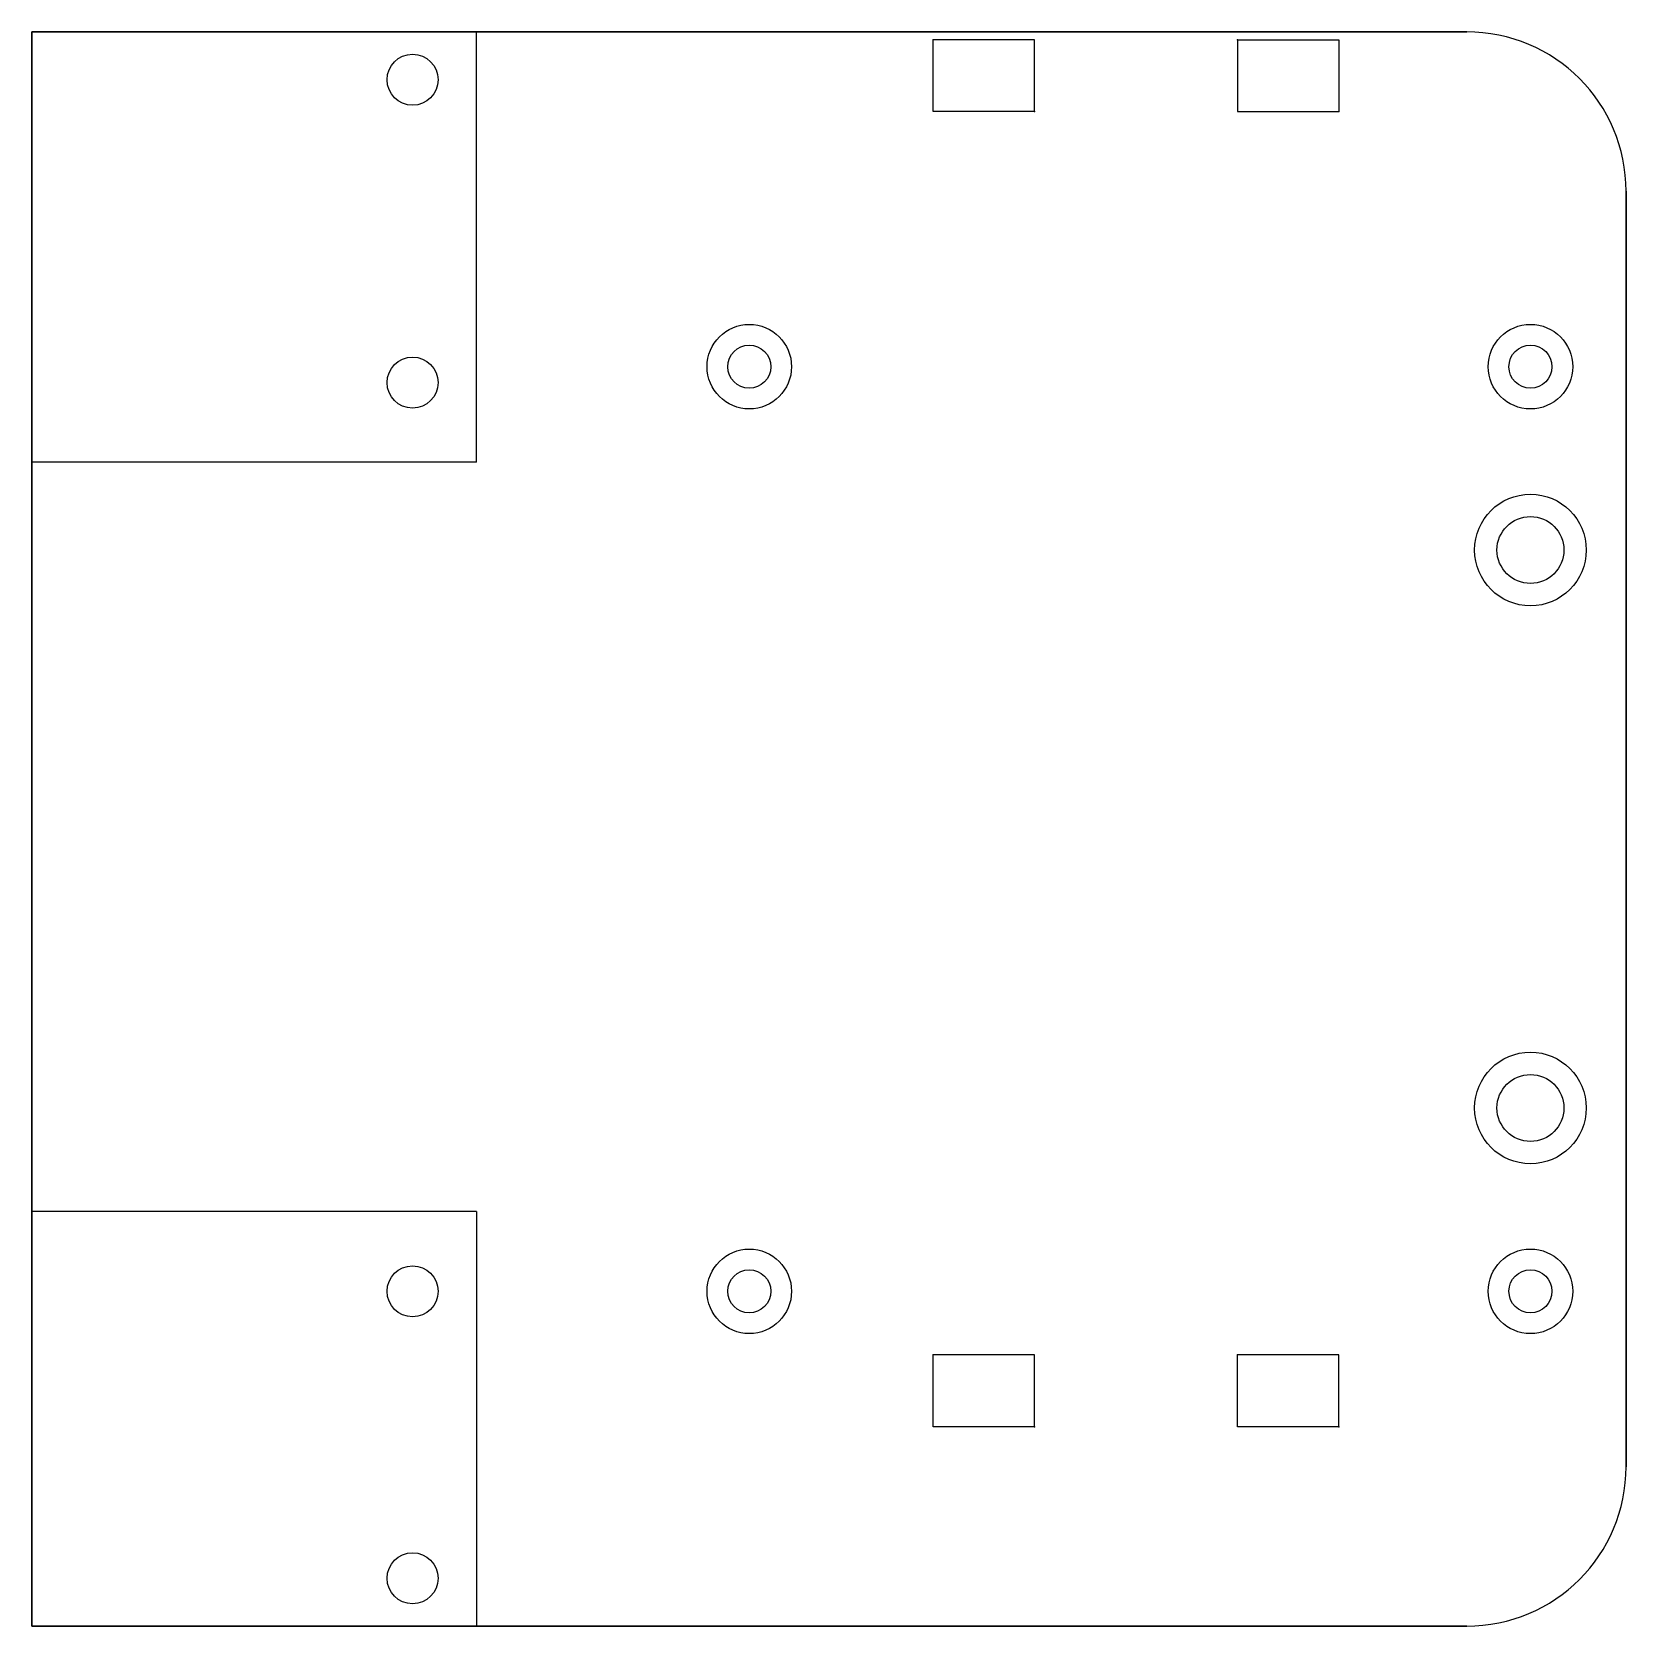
# Model space of a CAD drawing. Header units: millimetres. Extents: x -50 to 50, y -50 to 50.
import ezdxf

# ---------------------------------------------------------------- set-up
doc = ezdxf.new("R2010")
doc.units = ezdxf.units.MM
doc.header["$PDSIZE"] = -1

msp = doc.modelspace()

# ---------------------------------------------------------------- linework, layer by layer
at = {"color": 7, "linetype": 'Continuous'}
for p, q in [((-22.12, 50), (-50, 50)), ((-50, 50), (-50, -50)), ((40, 50), (-50, 50)), ((-50, 23), (-50, 50)), ((-22.12, 23), (-22.12, 50)), ((12.88, 49.51), (6.53, 49.51)), ((6.53, 45.01), (6.53, 49.51)), ((12.88, 45.01), (12.88, 49.51)), ((25.62, 49.51), (31.98, 49.51)), ((25.62, 49.51), (25.62, 45.01)), ((31.98, 49.51), (31.98, 45.01)), ((12.88, 45.01), (6.53, 45.01)), ((25.62, 45.01), (31.98, 45.01)), ((50, -40), (50, 40)), ((-22.12, 23), (-50, 23)), ((-22.12, -24), (-50, -24)), ((-50, -24), (-50, -50)), ((-22.12, -24), (-22.12, -50)), ((12.88, -32.99), (6.53, -32.99)), ((6.53, -37.49), (6.53, -32.99)), ((12.88, -37.49), (12.88, -32.99)), ((31.98, -32.99), (25.62, -32.99)), ((25.62, -37.49), (25.62, -32.99)), ((31.98, -37.49), (31.98, -32.99)), ((12.88, -37.49), (6.53, -37.49)), ((31.98, -37.49), (25.62, -37.49)), ((-50, -50), (40, -50)), ((-22.12, -50), (-50, -50))]:
    msp.add_line(p, q, dxfattribs=at)
at = {"color": 7, "linetype": 'Continuous', "lineweight": 25}
for p, q in [((-50, 50), (40, 50)), ((-50, -50), (-50, 50)), ((50, 40), (50, -40)), ((40, -50), (-50, -50))]:
    msp.add_line(p, q, dxfattribs=at)
for centre, radius in [((-26.12, 47), 1.6), ((-5, 29), 1.35), ((44, 29), 1.35), ((-26.12, 28), 1.6), ((44, 17.5), 2.1), ((44, -17.5), 2.1), ((-26.12, -29), 1.6), ((-5, -29), 1.35), ((44, -29), 1.35), ((-26.12, -47), 1.6)]:
    msp.add_circle(centre, radius, dxfattribs=at)
at = {"color": 7, "linetype": 'Continuous'}
for centre, radius in [((-5, 29), 2.65), ((44, 29), 2.65), ((44, 17.5), 3.5), ((44, -17.5), 3.5), ((-5, -29), 2.65), ((44, -29), 2.65)]:
    msp.add_circle(centre, radius, dxfattribs=at)
for centre, start, end in [((40, 40), 0, 90), ((40, -40), 270, 0)]:
    msp.add_arc(centre, 10, start, end, dxfattribs=at)
at = {"color": 7, "linetype": 'Continuous', "lineweight": 25}
for centre, start, end in [((40, 40), 0, 90), ((40, -40), 270, 0)]:
    msp.add_arc(centre, 10, start, end, dxfattribs=at)
at = {"color": 7, "linetype": 'Continuous'}
for p in [(6.53, 49.51), (25.62, 49.51), (12.88, 45.01), (31.98, 45.01), (6.53, -32.99), (25.62, -32.99), (12.88, -37.49), (31.98, -37.49)]:
    msp.add_point(p, dxfattribs=at)

doc.saveas('drawing.dxf')
